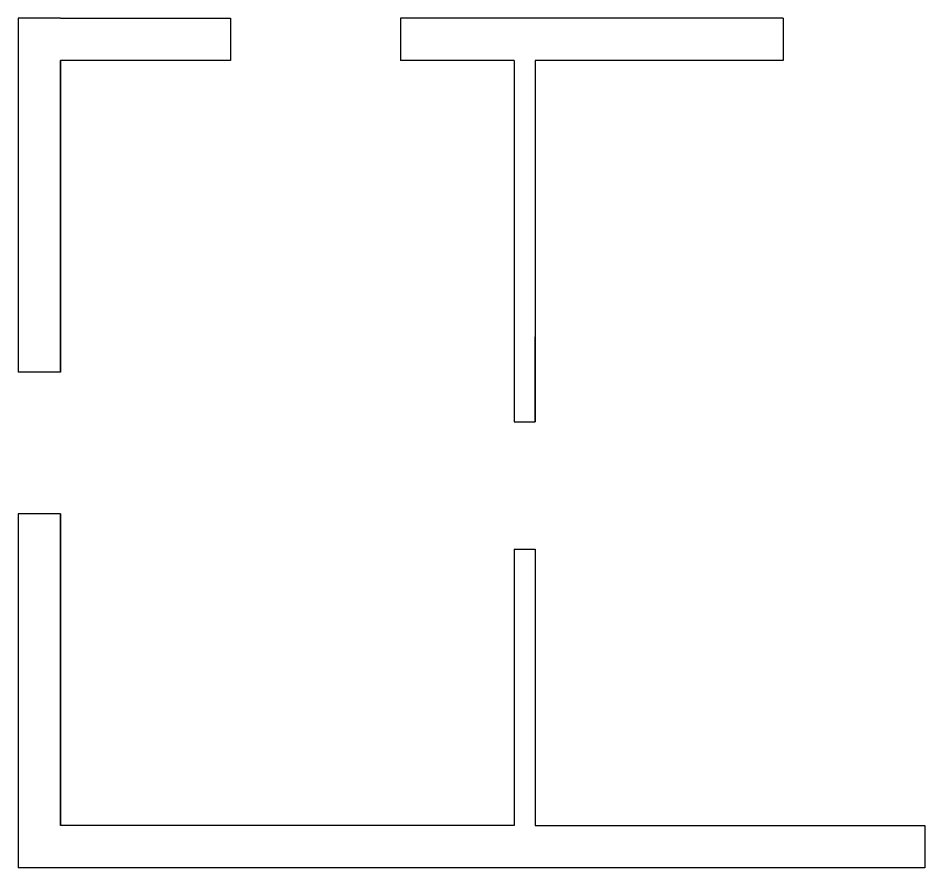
# Model space of a CAD drawing. Header units: metres. Extents: x -46 to 153, y -1 to 83.
# Drawn here: x -25.56 to -19.16, y 60.85 to 66.85 of the extents above; entities that cross this region are included whole.
import ezdxf

# ---------------------------------------------------------------- set-up
doc = ezdxf.new("R2010")
doc.units = ezdxf.units.M
doc.header["$LTSCALE"] = 0.018

msp = doc.modelspace()

# ---------------------------------------------------------------- linework, layer by layer
for p, q in [((-25.5609, 66.8462), (-25.5609, 64.3462)), ((-25.2609, 66.8462), (-25.5609, 66.8462)), ((-25.2609, 66.8462), (-24.0609, 66.8462)), ((-24.0609, 66.8462), (-24.0609, 66.5462)), ((-22.8609, 66.8462), (-22.8609, 66.5462)), ((-20.1609, 66.8462), (-22.8609, 66.8462)), ((-20.1609, 66.8462), (-20.1609, 66.5462)), ((-24.0609, 66.5462), (-25.2609, 66.5462)), ((-25.2609, 66.5462), (-25.2609, 64.3462)), ((-25.2609, 64.3462), (-25.2609, 66.5462)), ((-25.2609, 66.5462), (-25.2609, 64.3462)), ((-22.0609, 66.5462), (-22.8609, 66.5462)), ((-22.0609, 66.5462), (-22.0609, 63.9962)), ((-20.1609, 66.5462), (-21.9109, 66.5462)), ((-21.9109, 66.5462), (-21.9109, 63.9962)), ((-21.9109, 63.9962), (-21.9109, 64.5962)), ((-25.2609, 64.3462), (-25.5609, 64.3462)), ((-22.0609, 63.9962), (-21.9109, 63.9962)), ((-25.5609, 63.3462), (-25.5609, 60.8462)), ((-25.2609, 63.3462), (-25.5609, 63.3462)), ((-25.2609, 63.3462), (-25.2609, 61.1462)), ((-25.2609, 61.1462), (-25.2609, 63.3462)), ((-22.0609, 63.0962), (-21.9109, 63.0962)), ((-22.0609, 63.0962), (-22.0609, 61.1462)), ((-21.9109, 63.0962), (-21.9109, 61.1462)), ((-22.0609, 61.1462), (-25.2609, 61.1462)), ((-21.9109, 61.1462), (-19.1609, 61.1462)), ((-19.1609, 61.1462), (-19.1609, 60.8462)), ((-19.1609, 60.8462), (-25.5609, 60.8462))]:
    msp.add_line(p, q)

doc.saveas('drawing.dxf')
